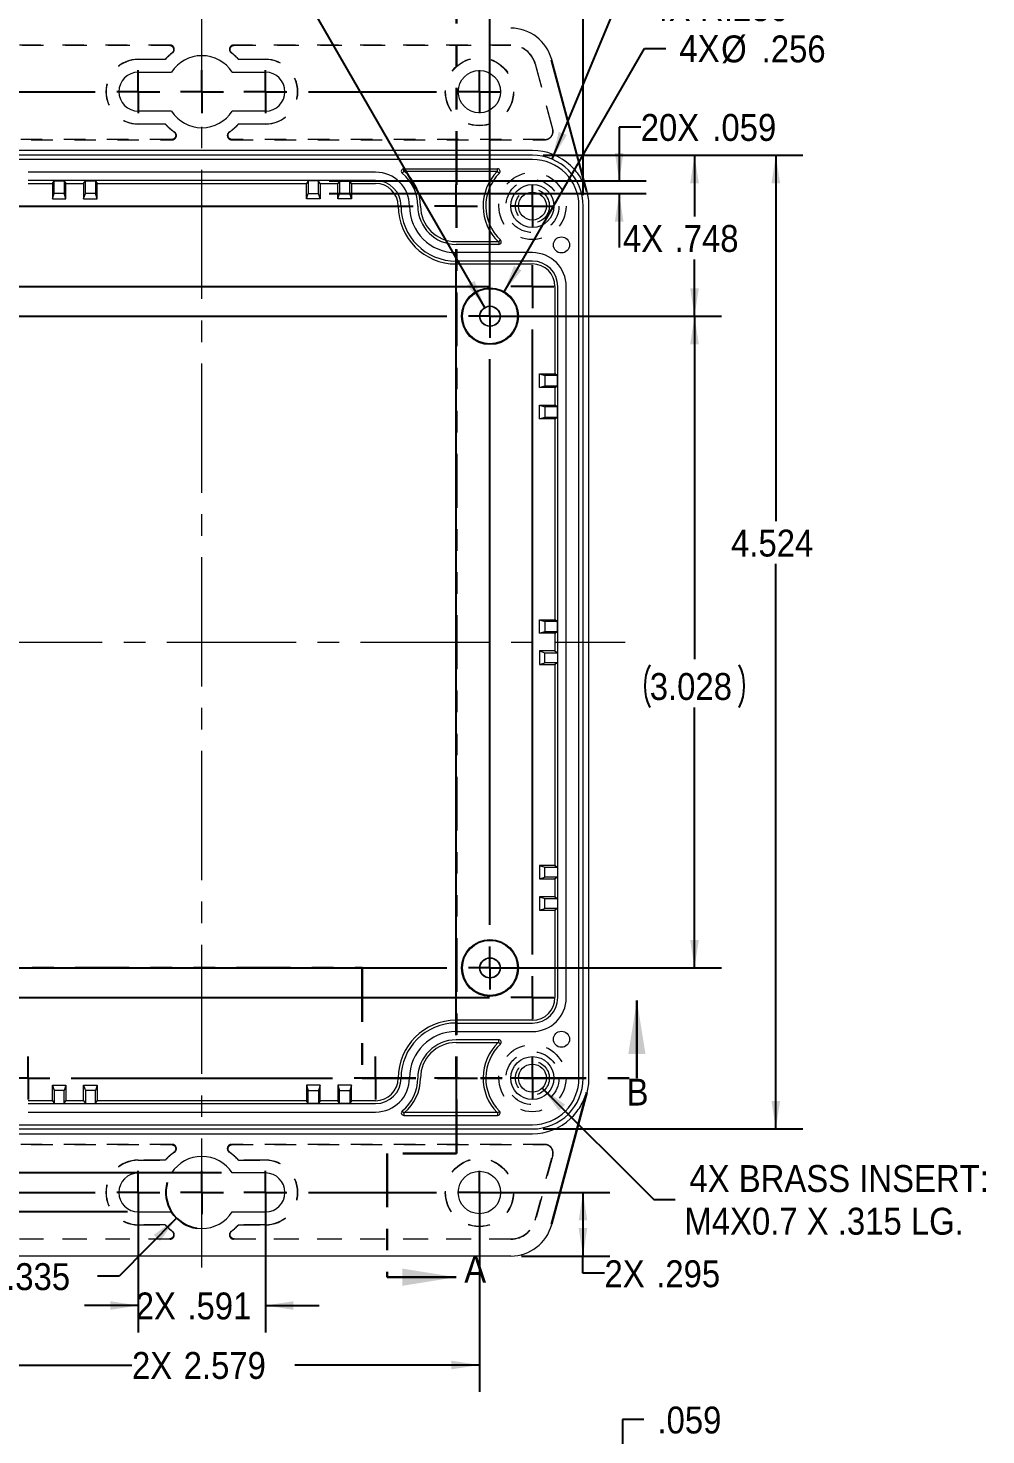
# Model space of a CAD drawing. Header units: inches. Extents: x 0.3 to 21.8, y 0.2 to 16.9.
# Drawn here: x 9.2 to 13.65, y 7.05 to 13.58 of the extents above; entities that cross this region are included whole.
import ezdxf

# ---------------------------------------------------------------- set-up
doc = ezdxf.new("R2010")
doc.units = ezdxf.units.IN
doc.header["$MEASUREMENT"] = 0
for name, pattern in [('SLD-Center', [0.75, 0.6, -0.05, 0.05, -0.05]), ('SLD-Dashed', [0.075, 0.05, -0.025]), ('SLD-Phantom', [0.5, 0.25, -0.05, 0.05, -0.05, 0.05, -0.05]), ('SLD-Solid', [0])]:
    doc.linetypes.add(name, pattern=pattern)
doc.layers.add('SLD-0', color=7, linetype='SLD-Solid')
doc.styles.add('SLDTEXTSTYLE1', font='GOTHIC.TTF', dxfattribs={"width": 0.913})
doc.dimstyles.new('SLDDIMSTYLE1', dxfattribs={"dimtxt": 0.125, "dimasz": 0.13, "dimexe": 0, "dimexo": 0.0625, "dimgap": 0.03125, "dimtad": 0, "dimtih": 1, "dimtoh": 1, "dimdec": 3, "dimrnd": 1e-09, "dimzin": 12, "dimdsep": 46, "dimtxsty": 'SLDTEXTSTYLE1', "dimsah": 1, "dimcen": 0.09, "dimadec": 0, "dimazin": 3, "dimtfac": 1, "dimtdec": 3, "dimtofl": 0, "dimtmove": 0, "dimatfit": 3, "dimfxl": 0, "dimfrac": 2, "dimtolj": 1, "dimtzin": 12, "dimarcsym": 0})
doc.dimstyles.new('SLDDIMSTYLE10', dxfattribs={"dimtxt": 0.125, "dimasz": 0.13, "dimexe": 0, "dimexo": 0.0625, "dimgap": 0.03125, "dimtad": 0, "dimtih": 1, "dimtoh": 1, "dimdec": 3, "dimrnd": 1e-09, "dimzin": 12, "dimdsep": 46, "dimtxsty": 'SLDTEXTSTYLE1', "dimsah": 1, "dimcen": 0, "dimadec": 0, "dimazin": 3, "dimtfac": 1, "dimtdec": 3, "dimtofl": 0, "dimtmove": 0, "dimatfit": 3, "dimfxl": 0, "dimfrac": 2, "dimtolj": 1, "dimtzin": 12, "dimarcsym": 0})
doc.dimstyles.new('SLDDIMSTYLE2', dxfattribs={"dimtxt": 0.125, "dimasz": 0.13, "dimexe": 0, "dimexo": 0.0625, "dimgap": 0.03125, "dimtad": 0, "dimtih": 1, "dimtoh": 1, "dimdec": 3, "dimrnd": 1e-09, "dimzin": 12, "dimdsep": 46, "dimtxsty": 'SLDTEXTSTYLE1', "dimsah": 1, "dimcen": 0, "dimadec": 0, "dimazin": 3, "dimtfac": 1, "dimtdec": 3, "dimtofl": 0, "dimtmove": 0, "dimatfit": 3, "dimfxl": 0, "dimfrac": 2, "dimtolj": 1, "dimtzin": 12, "dimarcsym": 0})
doc.dimstyles.new('SLDDIMSTYLE5', dxfattribs={"dimtxt": 0.125, "dimasz": 0.13, "dimexe": 0, "dimexo": 0.0625, "dimgap": 0.03125, "dimtad": 0, "dimtih": 1, "dimtoh": 1, "dimdec": 3, "dimrnd": 1e-09, "dimzin": 12, "dimdsep": 46, "dimtxsty": 'SLDTEXTSTYLE1', "dimsah": 1, "dimcen": 0, "dimadec": 0, "dimazin": 3, "dimtfac": 1, "dimtdec": 3, "dimtofl": 0, "dimtmove": 0, "dimatfit": 3, "dimfxl": 0, "dimfrac": 2, "dimtolj": 1, "dimtzin": 12, "dimarcsym": 0})
doc.dimstyles.new('SLDDIMSTYLE6', dxfattribs={"dimtxt": 0.125, "dimasz": 0.13, "dimexe": 0, "dimexo": 0.0625, "dimgap": 0.03125, "dimtad": 0, "dimtih": 1, "dimtoh": 1, "dimdec": 3, "dimrnd": 1e-09, "dimzin": 12, "dimdsep": 46, "dimtxsty": 'SLDTEXTSTYLE1', "dimsah": 1, "dimcen": 0.09, "dimadec": 0, "dimazin": 3, "dimtfac": 1, "dimtdec": 3, "dimtmove": 0, "dimatfit": 0, "dimfxl": 0, "dimfrac": 2, "dimtolj": 1, "dimtzin": 12, "dimarcsym": 0})
doc.dimstyles.new('SLDDIMSTYLE7', dxfattribs={"dimtxt": 0.125, "dimasz": 0.13, "dimexe": 0, "dimexo": 0.0625, "dimgap": 0.03125, "dimtad": 0, "dimtih": 1, "dimtoh": 1, "dimdec": 0, "dimrnd": 1e-09, "dimzin": 12, "dimdsep": 46, "dimtxsty": 'SLDTEXTSTYLE1', "dimsah": 1, "dimcen": 0, "dimadec": 0, "dimazin": 3, "dimtfac": 1, "dimtdec": 3, "dimtofl": 0, "dimtmove": 0, "dimatfit": 3, "dimfxl": 0, "dimfrac": 2, "dimtolj": 1, "dimtzin": 12, "dimarcsym": 0})

# ---------------------------------------------------------------- blocks, each defined once
blk = doc.blocks.new('*D12')
at = {"layer": 'SLD-0'}
for p, q in [((11.5921, 12.9928), (12.7977, 12.9928)), ((12.6727, 12.9928), (12.6727, 11.292)), ((12.6727, 8.4688), (12.6727, 11.0937)), ((11.5921, 8.4688), (12.7977, 8.4688))]:
    blk.add_line(p, q, dxfattribs=at)
for points in [[(12.6727, 12.9928), (12.6527, 12.8628), (12.6927, 12.8628)], [(12.6727, 8.4688), (12.6927, 8.5988), (12.6527, 8.5988)]]:
    blk.add_solid(points, dxfattribs=at)
at = {"layer": 'SLD-0', "insert": (12.4649, 11.2533), "char_height": 0.125, "attachment_point": 1, "style": 'SLDTEXTSTYLE1'}
blk.add_mtext('4.524', dxfattribs=at)
blk = doc.blocks.new('*D13')
at = {"layer": 'SLD-0'}
for p, q in [((8.2351, 12.8068), (8.2351, 14.3383)), ((11.7781, 12.8068), (11.7781, 14.3383)), ((8.2351, 14.2133), (9.7615, 14.2133)), ((11.7781, 14.2133), (10.3021, 14.2133))]:
    blk.add_line(p, q, dxfattribs=at)
for points in [[(8.2351, 14.2133), (8.3651, 14.1933), (8.3651, 14.2333)], [(11.7781, 14.2133), (11.6481, 14.2333), (11.6481, 14.1933)]]:
    blk.add_solid(points, dxfattribs=at)
at = {"layer": 'SLD-0', "insert": (9.824, 14.2738), "char_height": 0.125, "attachment_point": 1, "style": 'SLDTEXTSTYLE1'}
blk.add_mtext('3.543', dxfattribs=at)
blk = doc.blocks.new('*D14')
at = {"layer": 'SLD-0'}
for p, q in [((11.6331, 12.9746), (11.9283, 13.6805)), ((11.9283, 13.6805), (12.0283, 13.6805))]:
    blk.add_line(p, q, dxfattribs=at)
blk.add_solid([(11.6331, 12.9746), (11.7017, 13.0868), (11.6648, 13.1022)], dxfattribs=at)
at = {"layer": 'SLD-0', "char_height": 0.125, "attachment_point": 1, "style": 'SLDTEXTSTYLE1'}
for s, insert in [('4X R', (12.0908, 13.741)), ('.236', (12.4319, 13.741))]:
    blk.add_mtext(s, dxfattribs=dict(at, insert=insert))
blk = doc.blocks.new('*D17')
at = {"layer": 'SLD-0'}
for p, q in [((11.4089, 12.3556), (12.0624, 13.4889)), ((12.0624, 13.4889), (12.1624, 13.4889))]:
    blk.add_line(p, q, dxfattribs=at)
blk.add_solid([(11.4089, 12.3556), (11.4912, 12.4583), (11.4566, 12.4782)], dxfattribs=at)
at = {"layer": 'SLD-0', "char_height": 0.125, "attachment_point": 1, "style": 'SLDTEXTSTYLE1'}
for s, insert in [('4X', (12.2249, 13.5513)), ('%%c', (12.4188, 13.5494)), ('.256', (12.6072, 13.5494))]:
    blk.add_mtext(s, dxfattribs=dict(at, insert=insert))
blk = doc.blocks.new('*D18')
at = {"layer": 'SLD-0'}
for p, q in [((12.0452, 13.124), (11.9452, 13.124)), ((11.9452, 13.124), (11.9452, 12.8739)), ((10.5979, 12.8739), (12.0702, 12.8739)), ((10.5979, 12.8146), (12.0702, 12.8146)), ((11.9452, 12.8146), (11.9452, 12.5646))]:
    blk.add_line(p, q, dxfattribs=at)
for points in [[(11.9452, 12.8739), (11.9652, 13.0039), (11.9252, 13.0039)], [(11.9452, 12.8146), (11.9252, 12.6846), (11.9652, 12.6846)]]:
    blk.add_solid(points, dxfattribs=at)
at = {"layer": 'SLD-0', "char_height": 0.125, "attachment_point": 1, "style": 'SLDTEXTSTYLE1'}
for s, insert in [('20X ', (12.0452, 13.1844, 0.7155)), ('.059', (12.3777, 13.1844, 0.7155))]:
    blk.add_mtext(s, dxfattribs=dict(at, insert=insert))
blk = doc.blocks.new('*D21')
at = {"layer": 'SLD-0'}
for p, q in [((11.588, 8.6589), (12.1057, 8.1413)), ((12.1057, 8.1413), (12.2057, 8.1413))]:
    blk.add_line(p, q, dxfattribs=at)
blk.add_solid([(11.588, 8.6589), (11.6658, 8.5528), (11.6941, 8.5811)], dxfattribs=at)
at = {"layer": 'SLD-0', "char_height": 0.125, "attachment_point": 1, "style": 'SLDTEXTSTYLE1'}
for s, insert in [('4X BRASS INSERT:', (12.2715, 8.3009, 0.7249)), (' M4X0.7 X .315 LG.', (12.2057, 8.1025, 0.7249))]:
    blk.add_mtext(s, dxfattribs=dict(at, insert=insert))
blk = doc.blocks.new('*D25')
at = {"layer": 'SLD-0'}
for p, q in [((9.889, 8.0545), (9.6223, 7.7846)), ((9.6223, 7.7846), (9.5223, 7.7846))]:
    blk.add_line(p, q, dxfattribs=at)
blk.add_arc((10.0066, 8.1735), 0.1673, 163.87362, 262.10278, dxfattribs=at)
blk.add_solid([(9.889, 8.0545), (9.7834, 7.9761), (9.8118, 7.948)], dxfattribs=at)
at = {"layer": 'SLD-0', "char_height": 0.125, "attachment_point": 1, "style": 'SLDTEXTSTYLE1'}
for s, insert in [('2X ', (8.8573, 7.8451, -0.5546)), ('.335', (9.0974, 7.8451, -0.5546))]:
    blk.add_mtext(s, dxfattribs=dict(at, insert=insert))
blk = doc.blocks.new('*D26')
at = {"layer": 'SLD-0'}
for p, q in [((7.954, 8.2641), (7.954, 8.5141)), ((10.0973, 8.2641), (7.829, 8.2641)), ((9.6613, 8.083), (7.829, 8.083)), ((7.954, 8.083), (7.954, 7.833))]:
    blk.add_line(p, q, dxfattribs=at)
for points in [[(7.954, 8.2641), (7.974, 8.3941), (7.934, 8.3941)], [(7.954, 8.083), (7.934, 7.953), (7.974, 7.953)]]:
    blk.add_solid(points, dxfattribs=at)
at = {"layer": 'SLD-0', "char_height": 0.125, "attachment_point": 1, "style": 'SLDTEXTSTYLE1'}
for s, insert in [('2X ', (7.6215, 8.2407, -0.5546)), ('.181', (7.8616, 8.2407, -0.5546))]:
    blk.add_mtext(s, dxfattribs=dict(at, insert=insert))
blk = doc.blocks.new('*D27')
at = {"layer": 'SLD-0'}
for p, q in [((9.7113, 8.1235), (9.7113, 7.5234)), ((10.3019, 8.1235), (10.3019, 7.5234)), ((9.7113, 7.6484), (9.4613, 7.6484)), ((10.3019, 7.6484), (10.5519, 7.6484))]:
    blk.add_line(p, q, dxfattribs=at)
for points in [[(9.7113, 7.6484), (9.5813, 7.6684), (9.5813, 7.6284)], [(10.3019, 7.6484), (10.4319, 7.6284), (10.4319, 7.6684)]]:
    blk.add_solid(points, dxfattribs=at)
at = {"layer": 'SLD-0', "char_height": 0.125, "attachment_point": 1, "style": 'SLDTEXTSTYLE1'}
for s, insert in [('2X ', (9.6993, 7.7089, -0.5546)), ('.591', (9.9394, 7.7089, -0.5546))]:
    blk.add_mtext(s, dxfattribs=dict(at, insert=insert))
blk = doc.blocks.new('*D28')
at = {"layer": 'SLD-0'}
for p, q in [((11.346, 8.1735), (11.9019, 8.1735)), ((11.7769, 8.1735), (11.7769, 7.8783)), ((11.4916, 7.8783), (11.9019, 7.8783)), ((11.7769, 7.7981), (11.7769, 7.8783)), ((11.8769, 7.7981), (11.7769, 7.7981))]:
    blk.add_line(p, q, dxfattribs=at)
for points in [[(11.7769, 8.1735), (11.7569, 8.0435), (11.7969, 8.0435)], [(11.7769, 7.8783), (11.7969, 8.0083), (11.7569, 8.0083)]]:
    blk.add_solid(points, dxfattribs=at)
at = {"layer": 'SLD-0', "char_height": 0.125, "attachment_point": 1, "style": 'SLDTEXTSTYLE1'}
for s, insert in [('2X ', (11.8769, 7.8585, -0.5546)), ('.295', (12.1171, 7.8585, -0.5546))]:
    blk.add_mtext(s, dxfattribs=dict(at, insert=insert))
blk = doc.blocks.new('*D29')
at = {"layer": 'SLD-0'}
for p, q in [((8.7172, 8.1235), (8.7172, 7.247)), ((11.296, 8.1235), (11.296, 7.247)), ((8.7172, 7.372), (9.6819, 7.372)), ((11.296, 7.372), (10.4392, 7.372))]:
    blk.add_line(p, q, dxfattribs=at)
for points in [[(8.7172, 7.372), (8.8472, 7.352), (8.8472, 7.392)], [(11.296, 7.372), (11.166, 7.392), (11.166, 7.352)]]:
    blk.add_solid(points, dxfattribs=at)
at = {"layer": 'SLD-0', "char_height": 0.125, "attachment_point": 1, "style": 'SLDTEXTSTYLE1'}
for s, insert in [('2X ', (9.6819, 7.4324, -0.5546)), ('2.579', (9.922, 7.4324, -0.5546))]:
    blk.add_mtext(s, dxfattribs=dict(at, insert=insert))
blk = doc.blocks.new('*D30')
at = {"layer": 'SLD-0'}
for p, q in [((11.5921, 12.9928), (12.42, 12.9928)), ((12.295, 12.9928), (12.295, 12.7075)), ((12.295, 12.2448), (12.295, 12.5091)), ((11.395, 12.2448), (12.42, 12.2448))]:
    blk.add_line(p, q, dxfattribs=at)
for points in [[(12.295, 12.9928), (12.275, 12.8628), (12.315, 12.8628)], [(12.295, 12.2448), (12.315, 12.3748), (12.275, 12.3748)]]:
    blk.add_solid(points, dxfattribs=at)
at = {"layer": 'SLD-0', "char_height": 0.125, "attachment_point": 1, "style": 'SLDTEXTSTYLE1'}
for s, insert in [('4X ', (11.9625, 12.6687, -0.6905)), ('.748', (12.2026, 12.6687, -0.6905))]:
    blk.add_mtext(s, dxfattribs=dict(at, insert=insert))
blk = doc.blocks.new('*D31')
at = {"layer": 'SLD-0'}
for p, q in [((11.345, 12.2948), (11.345, 13.9525)), ((11.7781, 12.8068), (11.7781, 13.9525)), ((11.345, 13.8275), (11.2497, 13.8275)), ((11.7781, 13.8275), (11.345, 13.8275))]:
    blk.add_line(p, q, dxfattribs=at)
for points in [[(11.345, 13.8275), (11.475, 13.8075), (11.475, 13.8475)], [(11.7781, 13.8275), (11.6481, 13.8475), (11.6481, 13.8075)]]:
    blk.add_solid(points, dxfattribs=at)
at = {"layer": 'SLD-0', "char_height": 0.125, "attachment_point": 1, "style": 'SLDTEXTSTYLE1'}
for s, insert in [('4X ', (10.5847, 13.888, -0.6905)), ('.433', (10.8248, 13.888, -0.6905))]:
    blk.add_mtext(s, dxfattribs=dict(at, insert=insert))
blk = doc.blocks.new('*D32')
at = {"layer": 'SLD-0'}
for p, q in [((10.4628, 13.7744), (10.3628, 13.7744)), ((11.3213, 12.2859), (10.4628, 13.7744))]:
    blk.add_line(p, q, dxfattribs=at)
blk.add_solid([(11.3213, 12.2859), (11.2737, 12.4085), (11.239, 12.3886)], dxfattribs=at)
at = {"layer": 'SLD-0', "char_height": 0.125, "attachment_point": 1, "style": 'SLDTEXTSTYLE1'}
for s, insert in [('4X ', (9.5485, 13.8368)), ('%%c', (9.7886, 13.8349)), ('.095', (9.9771, 13.8349))]:
    blk.add_mtext(s, dxfattribs=dict(at, insert=insert))
blk = doc.blocks.new('*D33')
at = {"layer": 'SLD-0'}
for p, q in [((11.395, 12.2448), (12.42, 12.2448)), ((12.295, 12.2448), (12.295, 10.6512)), ((12.295, 9.2169), (12.295, 10.4274)), ((11.395, 9.2169), (12.42, 9.2169))]:
    blk.add_line(p, q, dxfattribs=at)
for centre, start, end in [((12.2856, 10.5266), 153.43495, 206.56505), ((12.3044, 10.5266), 333.43495, 26.56505)]:
    blk.add_arc(centre, 0.2219, start, end, dxfattribs=at)
for points in [[(12.295, 12.2448), (12.275, 12.1148), (12.315, 12.1148)], [(12.295, 9.2169), (12.315, 9.3469), (12.275, 9.3469)]]:
    blk.add_solid(points, dxfattribs=at)
at = {"layer": 'SLD-0', "insert": (12.0872, 10.587, -0.6905), "char_height": 0.125, "attachment_point": 1, "style": 'SLDTEXTSTYLE1'}
blk.add_mtext('3.028', dxfattribs=at)
blk = doc.blocks.new('*D34')
at = {"layer": 'SLD-0'}
for p, q in [((8.6682, 12.2948), (8.6682, 14.1021)), ((11.345, 12.2948), (11.345, 14.1021)), ((8.6682, 13.9771), (9.8005, 13.9771)), ((11.345, 13.9771), (10.263, 13.9771))]:
    blk.add_line(p, q, dxfattribs=at)
for centre, start, end in [((10.0224, 13.9644), 153.43495, 206.56505), ((10.0412, 13.9644), 333.43495, 26.56505)]:
    blk.add_arc(centre, 0.2219, start, end, dxfattribs=at)
for points in [[(8.6682, 13.9771), (8.7982, 13.9571), (8.7982, 13.9971)], [(11.345, 13.9771), (11.215, 13.9971), (11.215, 13.9571)]]:
    blk.add_solid(points, dxfattribs=at)
at = {"layer": 'SLD-0', "insert": (9.824, 14.0248, -0.6984), "char_height": 0.125, "attachment_point": 1, "style": 'SLDTEXTSTYLE1'}
blk.add_mtext('2.677', dxfattribs=at)
blk = doc.blocks.new('SW_CENTERMARKSYMBOL_0')
at = {"layer": 'SLD-0', "color": 0}
for p, q in [((0, 0), (0, 0.1)), ((0.3545, 0), (0.3545, 0.1)), ((2.7165, 0), (2.7165, 0.1)), ((3.071, 0), (3.071, 0.1)), ((0, 0), (-0.1, 0)), ((0, 0), (0, -0.1)), ((0, 0), (0.1, 0)), ((0.3545, 0), (0.2545, 0)), ((0.3545, 0), (0.3545, -0.1)), ((0.3545, 0), (0.4545, 0)), ((0.5545, 0), (2.5165, 0)), ((2.7165, 0), (2.6165, 0)), ((2.7165, 0), (2.7165, -0.1)), ((2.7165, 0), (2.8165, 0)), ((3.071, 0), (2.971, 0)), ((3.071, 0), (3.071, -0.1)), ((3.071, 0), (3.171, 0)), ((0.3545, -3.852), (0.3545, -0.2)), ((2.7165, -3.852), (2.7165, -0.2)), ((0, -0.374), (0, -0.274)), ((3.071, -0.374), (3.071, -0.274)), ((0, -0.374), (-0.1, -0.374)), ((0, -0.374), (0, -0.474)), ((0, -0.374), (0.1, -0.374)), ((0.2, -0.374), (2.871, -0.374)), ((3.071, -0.374), (2.971, -0.374)), ((3.071, -0.374), (3.071, -0.474)), ((3.071, -0.374), (3.171, -0.374)), ((0.1971, -0.512), (0.1971, -0.412)), ((2.8739, -0.512), (2.8739, -0.412)), ((0.1971, -0.512), (0.0971, -0.512)), ((0.1971, -0.512), (0.1971, -0.612)), ((0.1971, -0.512), (0.2971, -0.512)), ((0.3971, -0.512), (2.6739, -0.512)), ((2.8739, -0.512), (2.7739, -0.512)), ((2.8739, -0.512), (2.8739, -0.612)), ((2.8739, -0.512), (2.9739, -0.512)), ((0, -3.478), (0, -0.574)), ((3.071, -3.478), (3.071, -0.574)), ((0.1971, -3.34), (0.1971, -0.712)), ((2.8739, -3.34), (2.8739, -0.712)), ((0.1971, -3.54), (0.1971, -3.44)), ((2.8739, -3.54), (2.8739, -3.44)), ((0, -3.678), (0, -3.578)), ((0.1971, -3.54), (0.0971, -3.54)), ((0.1971, -3.54), (0.1971, -3.64)), ((0.1971, -3.54), (0.2971, -3.54)), ((0.3971, -3.54), (2.6739, -3.54)), ((2.8739, -3.54), (2.7739, -3.54)), ((2.8739, -3.54), (2.8739, -3.64)), ((2.8739, -3.54), (2.9739, -3.54)), ((3.071, -3.678), (3.071, -3.578)), ((0, -3.678), (-0.1, -3.678)), ((0, -3.678), (0, -3.778)), ((0, -3.678), (0.1, -3.678)), ((0.2, -3.678), (2.871, -3.678)), ((3.071, -3.678), (2.971, -3.678)), ((3.071, -3.678), (3.071, -3.778)), ((3.071, -3.678), (3.171, -3.678)), ((0, -4.052), (0, -3.952)), ((0.3545, -4.052), (0.3545, -3.952)), ((0.7285, -4.052), (0.7285, -3.952)), ((2.3425, -4.052), (2.3425, -3.952)), ((2.7165, -4.052), (2.7165, -3.952)), ((3.071, -4.052), (3.071, -3.952)), ((0, -4.052), (-0.1, -4.052)), ((0, -4.052), (0, -4.152)), ((0, -4.052), (0.1, -4.052)), ((0.3545, -4.052), (0.2545, -4.052)), ((0.3545, -4.052), (0.3545, -4.152)), ((0.3545, -4.052), (0.4545, -4.052)), ((0.7285, -4.052), (0.6285, -4.052)), ((0.7285, -4.052), (0.7285, -4.152)), ((0.7285, -4.052), (0.8285, -4.052)), ((0.9285, -4.052), (2.1425, -4.052)), ((2.3425, -4.052), (2.2425, -4.052)), ((2.3425, -4.052), (2.3425, -4.152)), ((2.3425, -4.052), (2.4425, -4.052)), ((2.7165, -4.052), (2.6165, -4.052)), ((2.7165, -4.052), (2.7165, -4.152)), ((2.7165, -4.052), (2.8165, -4.052)), ((3.071, -4.052), (2.971, -4.052)), ((3.071, -4.052), (3.071, -4.152)), ((3.071, -4.052), (3.171, -4.052))]:
    blk.add_line(p, q, dxfattribs=at)
blk = doc.blocks.new('SW_CENTERMARKSYMBOL_1')
at = {"layer": 'SLD-0', "color": 0}
for p, q in [((0, 0), (0, 0.1)), ((0.9941, 0), (0.9941, 0.1)), ((1.2894, 0), (1.2894, 0.1)), ((1.5846, 0), (1.5846, 0.1)), ((2.5787, 0), (2.5787, 0.1)), ((0, 0), (-0.1, 0)), ((0, 0), (0, -0.1)), ((0, 0), (0.1, 0)), ((0.2, 0), (0.7941, 0)), ((0.9941, 0), (0.8941, 0)), ((0.9941, 0), (0.9941, -0.1)), ((0.9941, 0), (1.0941, 0)), ((1.2894, 0), (1.1894, 0)), ((1.2894, 0), (1.2894, -0.1)), ((1.2894, 0), (1.3894, 0)), ((1.5846, 0), (1.4846, 0)), ((1.5846, 0), (1.5846, -0.1)), ((1.5846, 0), (1.6846, 0)), ((1.7846, 0), (2.3787, 0)), ((2.5787, 0), (2.4787, 0)), ((2.5787, 0), (2.5787, -0.1)), ((2.5787, 0), (2.6787, 0))]:
    blk.add_line(p, q, dxfattribs=at)
blk = doc.blocks.new('SW_CENTERMARKSYMBOL_2')
at = {"layer": 'SLD-0', "color": 0}
for p, q in [((0, 0), (0, 0.1)), ((0.9941, 0), (0.9941, 0.1)), ((1.2894, 0), (1.2894, 0.1)), ((1.5846, 0), (1.5846, 0.1)), ((2.5787, 0), (2.5787, 0.1)), ((0, 0), (-0.1, 0)), ((0, 0), (0, -0.1)), ((0, 0), (0.1, 0)), ((0.2, 0), (0.7941, 0)), ((0.9941, 0), (0.8941, 0)), ((0.9941, 0), (0.9941, -0.1)), ((0.9941, 0), (1.0941, 0)), ((1.2894, 0), (1.1894, 0)), ((1.2894, 0), (1.2894, -0.1)), ((1.2894, 0), (1.3894, 0)), ((1.5846, 0), (1.4846, 0)), ((1.5846, 0), (1.5846, -0.1)), ((1.5846, 0), (1.6846, 0)), ((1.7846, 0), (2.3787, 0)), ((2.5787, 0), (2.4787, 0)), ((2.5787, 0), (2.5787, -0.1)), ((2.5787, 0), (2.6787, 0))]:
    blk.add_line(p, q, dxfattribs=at)
blk = doc.blocks.new('*D58')
at = {"layer": 'SLD-0'}
for p, q in [((12.0604, 7.1184), (11.9604, 7.1184)), ((11.9604, 7.1184), (11.9604, 6.7734)), ((11.7101, 6.7734), (12.0854, 6.7734)), ((11.7101, 6.7143), (12.0854, 6.7143)), ((11.9604, 6.7143), (11.9604, 6.4643))]:
    blk.add_line(p, q, dxfattribs=at)
for points in [[(11.9604, 6.7734), (11.9804, 6.9034), (11.9404, 6.9034)], [(11.9604, 6.7143), (11.9404, 6.5843), (11.9804, 6.5843)]]:
    blk.add_solid(points, dxfattribs=at)
at = {"layer": 'SLD-0', "insert": (12.1229, 7.1789), "char_height": 0.125, "attachment_point": 1, "style": 'SLDTEXTSTYLE1'}
blk.add_mtext('.059', dxfattribs=at)

msp = doc.modelspace()

# ---------------------------------------------------------------- linework, layer by layer
at = {"color": 7, "linetype": 'SLD-Phantom', "lineweight": 30}
for p, q in [((11.18938, 8.35529), (11.18938, 13.66102)), ((8.66817, 9.21685), (10.75123, 9.21685)), ((10.75123, 9.21685), (10.75123, 8.70482)), ((10.75123, 8.70482), (11.5421, 8.70482)), ((11.5421, 8.70482), (12.02743, 8.70482)), ((11.18938, 8.35529), (10.86784, 8.35529)), ((10.86784, 8.35529), (10.86784, 7.78))]:
    msp.add_line(p, q, dxfattribs=at)
at = {"color": 7, "linetype": 'SLD-Dashed', "lineweight": 0}
for p, q in [((9.85896, 13.50463), (8.57155, 13.50463)), ((8.57155, 13.5036), (9.8559, 13.5036)), ((11.44165, 13.50463), (10.15424, 13.50463)), ((10.1573, 13.5036), (11.44165, 13.5036)), ((9.71132, 13.43873), (9.83624, 13.43873)), ((9.8367, 13.4377), (9.71132, 13.4377)), ((9.83624, 13.43873), (9.8367, 13.4377)), ((10.17696, 13.43873), (10.1765, 13.4377)), ((10.30188, 13.4377), (10.1765, 13.4377)), ((10.17696, 13.43873), (10.30188, 13.43873)), ((11.55474, 13.41683), (11.6359, 13.11393)), ((11.6369, 13.11419), (11.55574, 13.41709)), ((9.71132, 13.13849), (9.8367, 13.13849)), ((9.83624, 13.13746), (9.71132, 13.13746)), ((9.83624, 13.13746), (9.8367, 13.13849)), ((10.17696, 13.13746), (10.1765, 13.13849)), ((10.1765, 13.13849), (10.30188, 13.13849)), ((10.30188, 13.13746), (10.17696, 13.13746)), ((9.86536, 13.06566), (8.41433, 13.06566)), ((8.41433, 13.06463), (9.86869, 13.06463)), ((10.14451, 13.06463), (11.59887, 13.06463)), ((11.59887, 13.06566), (10.14784, 13.06566)), ((8.41433, 8.39701), (9.86869, 8.39701)), ((9.86536, 8.39598), (8.41433, 8.39598)), ((10.14451, 8.39701), (11.59887, 8.39701)), ((11.59887, 8.39598), (10.14784, 8.39598)), ((9.83624, 8.32418), (9.71132, 8.32418)), ((9.71132, 8.32315), (9.8367, 8.32315)), ((9.83624, 8.32418), (9.8367, 8.32315)), ((10.17696, 8.32418), (10.1765, 8.32315)), ((10.1765, 8.32315), (10.30188, 8.32315)), ((10.30188, 8.32418), (10.17696, 8.32418)), ((11.55474, 8.04482), (11.6359, 8.34772)), ((11.6369, 8.34745), (11.55574, 8.04455)), ((9.8367, 8.02394), (9.71132, 8.02394)), ((9.71132, 8.02291), (9.83624, 8.02291)), ((9.83624, 8.02291), (9.8367, 8.02394)), ((10.17696, 8.02291), (10.1765, 8.02394)), ((10.30188, 8.02394), (10.1765, 8.02394)), ((10.17696, 8.02291), (10.30188, 8.02291)), ((8.57155, 7.95804), (9.8559, 7.95804)), ((9.85896, 7.95701), (8.57155, 7.95701)), ((11.44165, 7.95701), (10.15424, 7.95701)), ((10.1573, 7.95804), (11.44165, 7.95804))]:
    msp.add_line(p, q, dxfattribs=at)
at = {"color": 7, "linetype": 'SLD-Solid', "lineweight": 15}
for p, q in [((11.62813, 13.43649), (11.79228, 12.82386)), ((11.79595, 12.82484), (11.63179, 13.43747)), ((9.71132, 13.37865), (9.8659, 13.37865)), ((10.1473, 13.37865), (10.30188, 13.37865)), ((9.8659, 13.19755), (9.71132, 13.19755)), ((10.30188, 13.19755), (10.1473, 13.19755)), ((11.5421, 13.01516), (8.4711, 13.01516)), ((11.5421, 12.99282), (8.4711, 12.99282)), ((11.5421, 12.97314), (8.4711, 12.97314)), ((10.81364, 12.91419), (9.19956, 12.91419)), ((10.9448, 12.91802), (10.93734, 12.90886)), ((10.9448, 12.91802), (10.9448, 12.92983)), ((10.9448, 12.92983), (11.38037, 12.92983)), ((11.37825, 12.91713), (10.94726, 12.91713)), ((11.37825, 12.91713), (11.38037, 12.91802)), ((11.38037, 12.91802), (11.38037, 12.92983)), ((11.38037, 12.91802), (11.38873, 12.90968)), ((10.81364, 12.87482), (9.19956, 12.87482)), ((9.19956, 12.86161), (9.31199, 12.86161)), ((9.31199, 12.86161), (9.31989, 12.87395)), ((9.31199, 12.86161), (9.31199, 12.7899)), ((9.31199, 12.7899), (9.31989, 12.81458)), ((9.31989, 12.87395), (9.36689, 12.87395)), ((9.31989, 12.81458), (9.31989, 12.87395)), ((9.36689, 12.81458), (9.31989, 12.81458)), ((9.36689, 12.87395), (9.37478, 12.86161)), ((9.36689, 12.87395), (9.36689, 12.81458)), ((9.37478, 12.7899), (9.36689, 12.81458)), ((9.37478, 12.86161), (9.45742, 12.86161)), ((9.37478, 12.7899), (9.37478, 12.86161)), ((9.45742, 12.86161), (9.46531, 12.87395)), ((9.45742, 12.86161), (9.45742, 12.7899)), ((9.45742, 12.7899), (9.46531, 12.81458)), ((9.46531, 12.87395), (9.51231, 12.87395)), ((9.46531, 12.81458), (9.46531, 12.87395)), ((9.51231, 12.81458), (9.46531, 12.81458)), ((9.51231, 12.87395), (9.52021, 12.86161)), ((9.51231, 12.87395), (9.51231, 12.81458)), ((9.52021, 12.7899), (9.51231, 12.81458)), ((9.52021, 12.86161), (10.49299, 12.86161)), ((9.52021, 12.7899), (9.52021, 12.86161)), ((10.50089, 12.87395), (10.49299, 12.86161)), ((10.49299, 12.7899), (10.49299, 12.86161)), ((10.49299, 12.7899), (10.50089, 12.81458)), ((10.54789, 12.87395), (10.50089, 12.87395)), ((10.50089, 12.87395), (10.50089, 12.81458)), ((10.50089, 12.81458), (10.54789, 12.81458)), ((10.55578, 12.86161), (10.54789, 12.87395)), ((10.54789, 12.81458), (10.54789, 12.87395)), ((10.55578, 12.7899), (10.54789, 12.81458)), ((10.55578, 12.86161), (10.63842, 12.86161)), ((10.55578, 12.86161), (10.55578, 12.7899)), ((10.64631, 12.87395), (10.63842, 12.86161)), ((10.63842, 12.7899), (10.63842, 12.86161)), ((10.63842, 12.7899), (10.64631, 12.81458)), ((10.69331, 12.87395), (10.64631, 12.87395)), ((10.64631, 12.87395), (10.64631, 12.81458)), ((10.64631, 12.81458), (10.69331, 12.81458)), ((10.70121, 12.86161), (10.69331, 12.87395)), ((10.69331, 12.81458), (10.69331, 12.87395)), ((10.70121, 12.7899), (10.69331, 12.81458)), ((10.70121, 12.86161), (10.81364, 12.86161)), ((10.70121, 12.86161), (10.70121, 12.7899)), ((9.31199, 12.7899), (9.37478, 12.7899)), ((9.45742, 12.7899), (9.52021, 12.7899)), ((10.55578, 12.7899), (10.49299, 12.7899)), ((10.70121, 12.7899), (10.63842, 12.7899)), ((11.75842, 8.70482), (11.75842, 12.75682)), ((11.7781, 8.70482), (11.7781, 12.75682)), ((11.8049, 8.70482), (11.8049, 12.75682)), ((11.18764, 12.59152), (11.38329, 12.59152)), ((11.3855, 12.57882), (11.18764, 12.57882)), ((11.3855, 12.59063), (11.3936, 12.59923)), ((11.3855, 12.59063), (11.3855, 12.57882)), ((11.5421, 12.54019), (11.18764, 12.54019)), ((11.5421, 12.50082), (11.18764, 12.50082)), ((11.18764, 12.48761), (11.5421, 12.48761)), ((11.64689, 12.38282), (11.64689, 11.97666)), ((11.6601, 9.07882), (11.6601, 12.38282)), ((11.69947, 9.07882), (11.69947, 12.38282)), ((11.57518, 11.97666), (11.59986, 11.96877)), ((11.57518, 11.97666), (11.64689, 11.97666)), ((11.57518, 11.91387), (11.57518, 11.97666)), ((11.65923, 11.96877), (11.59986, 11.96877)), ((11.59986, 11.96877), (11.59986, 11.92177)), ((11.65923, 11.96877), (11.64689, 11.97666)), ((11.65923, 11.92177), (11.65923, 11.96877)), ((11.57518, 11.91387), (11.59986, 11.92177)), ((11.64689, 11.91387), (11.57518, 11.91387)), ((11.59986, 11.92177), (11.65923, 11.92177)), ((11.64689, 11.91387), (11.65923, 11.92177)), ((11.64689, 11.91387), (11.64689, 11.83124)), ((11.57518, 11.83124), (11.59986, 11.82334)), ((11.57518, 11.76845), (11.57518, 11.83124)), ((11.57518, 11.83124), (11.64689, 11.83124)), ((11.65923, 11.82334), (11.64689, 11.83124)), ((11.57518, 11.76845), (11.59986, 11.77634)), ((11.64689, 11.76845), (11.57518, 11.76845)), ((11.59986, 11.82334), (11.59986, 11.77634)), ((11.65923, 11.82334), (11.59986, 11.82334)), ((11.59986, 11.77634), (11.65923, 11.77634)), ((11.64689, 11.76845), (11.65923, 11.77634)), ((11.64689, 11.76845), (11.64689, 10.83493)), ((11.65923, 11.77634), (11.65923, 11.82334)), ((11.57518, 10.83493), (11.59986, 10.82703)), ((11.57518, 10.83493), (11.64689, 10.83493)), ((11.57518, 10.77214), (11.57518, 10.83493)), ((11.65923, 10.82703), (11.59986, 10.82703)), ((11.59986, 10.82703), (11.59986, 10.78003)), ((11.65923, 10.82703), (11.64689, 10.83493)), ((11.65923, 10.78003), (11.65923, 10.82703)), ((11.57518, 10.77214), (11.59986, 10.78003)), ((11.64689, 10.77214), (11.57518, 10.77214)), ((11.59986, 10.78003), (11.65923, 10.78003)), ((11.64689, 10.77214), (11.65923, 10.78003)), ((11.64689, 10.77214), (11.64689, 10.68951)), ((11.57518, 10.68951), (11.59986, 10.68161)), ((11.64689, 10.68951), (11.57518, 10.68951)), ((11.57518, 10.68951), (11.57518, 10.62671)), ((11.59986, 10.68161), (11.65923, 10.68161)), ((11.59986, 10.63461), (11.59986, 10.68161)), ((11.64689, 10.68951), (11.65923, 10.68161)), ((11.65923, 10.68161), (11.65923, 10.63461)), ((11.57518, 10.62671), (11.59986, 10.63461)), ((11.57518, 10.62671), (11.64689, 10.62671)), ((11.65923, 10.63461), (11.59986, 10.63461)), ((11.65923, 10.63461), (11.64689, 10.62671)), ((11.64689, 10.62671), (11.64689, 9.6932)), ((11.57518, 9.6932), (11.57518, 9.63041)), ((11.57518, 9.6932), (11.59986, 9.6853)), ((11.64689, 9.6932), (11.57518, 9.6932)), ((11.59986, 9.6383), (11.59986, 9.6853)), ((11.59986, 9.6853), (11.65923, 9.6853)), ((11.64689, 9.6932), (11.65923, 9.6853)), ((11.65923, 9.6853), (11.65923, 9.6383)), ((11.57518, 9.63041), (11.59986, 9.6383)), ((11.57518, 9.63041), (11.64689, 9.63041)), ((11.65923, 9.6383), (11.59986, 9.6383)), ((11.65923, 9.6383), (11.64689, 9.63041)), ((11.64689, 9.63041), (11.64689, 9.54777)), ((11.57518, 9.54777), (11.59986, 9.53988)), ((11.64689, 9.54777), (11.57518, 9.54777)), ((11.57518, 9.54777), (11.57518, 9.48498)), ((11.64689, 9.54777), (11.65923, 9.53988)), ((11.57518, 9.48498), (11.59986, 9.49288)), ((11.57518, 9.48498), (11.64689, 9.48498)), ((11.59986, 9.53988), (11.65923, 9.53988)), ((11.59986, 9.49288), (11.59986, 9.53988)), ((11.65923, 9.49288), (11.59986, 9.49288)), ((11.65923, 9.49288), (11.64689, 9.48498)), ((11.64689, 9.48498), (11.64689, 9.07882)), ((11.65923, 9.53988), (11.65923, 9.49288)), ((11.5421, 8.97403), (11.18764, 8.97403)), ((11.18764, 8.96082), (11.5421, 8.96082)), ((11.18764, 8.92145), (11.5421, 8.92145)), ((11.3855, 8.88282), (11.18764, 8.88282)), ((11.18764, 8.87013), (11.38329, 8.87013)), ((11.3855, 8.87101), (11.3855, 8.88282)), ((11.3855, 8.87101), (11.3936, 8.86241)), ((9.31199, 8.67174), (9.31989, 8.64706)), ((9.31199, 8.67174), (9.37478, 8.67174)), ((9.31199, 8.60003), (9.31199, 8.67174)), ((9.36689, 8.64706), (9.31989, 8.64706)), ((9.31989, 8.64706), (9.31989, 8.58769)), ((9.37478, 8.67174), (9.36689, 8.64706)), ((9.36689, 8.58769), (9.36689, 8.64706)), ((9.37478, 8.67174), (9.37478, 8.60003)), ((9.45742, 8.67174), (9.46531, 8.64706)), ((9.45742, 8.67174), (9.52021, 8.67174)), ((9.45742, 8.60003), (9.45742, 8.67174)), ((9.46531, 8.64706), (9.46531, 8.58769)), ((9.51231, 8.64706), (9.46531, 8.64706)), ((9.52021, 8.67174), (9.51231, 8.64706)), ((9.51231, 8.58769), (9.51231, 8.64706)), ((9.52021, 8.67174), (9.52021, 8.60003)), ((10.49299, 8.67174), (10.50089, 8.64706)), ((10.55578, 8.67174), (10.49299, 8.67174)), ((10.49299, 8.67174), (10.49299, 8.60003)), ((10.50089, 8.64706), (10.54789, 8.64706)), ((10.50089, 8.58769), (10.50089, 8.64706)), ((10.55578, 8.67174), (10.54789, 8.64706)), ((10.54789, 8.64706), (10.54789, 8.58769)), ((10.55578, 8.60003), (10.55578, 8.67174)), ((10.63842, 8.67174), (10.64631, 8.64706)), ((10.70121, 8.67174), (10.63842, 8.67174)), ((10.63842, 8.67174), (10.63842, 8.60003)), ((10.64631, 8.64706), (10.69331, 8.64706)), ((10.64631, 8.58769), (10.64631, 8.64706)), ((10.70121, 8.67174), (10.69331, 8.64706)), ((10.69331, 8.64706), (10.69331, 8.58769)), ((10.70121, 8.60003), (10.70121, 8.67174)), ((11.79228, 8.63779), (11.62813, 8.02515)), ((11.79595, 8.6368), (11.63179, 8.02417)), ((9.31199, 8.60003), (9.19956, 8.60003)), ((9.19956, 8.58682), (10.81364, 8.58682)), ((9.31199, 8.60003), (9.31989, 8.58769)), ((9.31989, 8.58769), (9.36689, 8.58769)), ((9.36689, 8.58769), (9.37478, 8.60003)), ((9.45742, 8.60003), (9.37478, 8.60003)), ((9.45742, 8.60003), (9.46531, 8.58769)), ((9.46531, 8.58769), (9.51231, 8.58769)), ((9.51231, 8.58769), (9.52021, 8.60003)), ((10.49299, 8.60003), (9.52021, 8.60003)), ((10.50089, 8.58769), (10.49299, 8.60003)), ((10.54789, 8.58769), (10.50089, 8.58769)), ((10.55578, 8.60003), (10.54789, 8.58769)), ((10.63842, 8.60003), (10.55578, 8.60003)), ((10.64631, 8.58769), (10.63842, 8.60003)), ((10.69331, 8.58769), (10.64631, 8.58769)), ((10.70121, 8.60003), (10.69331, 8.58769)), ((10.81364, 8.60003), (10.70121, 8.60003)), ((9.19956, 8.54745), (10.81364, 8.54745)), ((10.9448, 8.54363), (10.93734, 8.55279)), ((10.9448, 8.54363), (10.9448, 8.53181)), ((10.9448, 8.53181), (11.38037, 8.53181)), ((11.37825, 8.54451), (10.94726, 8.54451)), ((11.37825, 8.54451), (11.38037, 8.54363)), ((11.38037, 8.54363), (11.38873, 8.55196)), ((11.38037, 8.54363), (11.38037, 8.53181)), ((8.4711, 8.48851), (11.5421, 8.48851)), ((8.4711, 8.46882), (11.5421, 8.46882)), ((8.4711, 8.44649), (11.5421, 8.44649)), ((9.8659, 8.2641), (9.71132, 8.2641)), ((10.30188, 8.2641), (10.1473, 8.2641)), ((9.71132, 8.083), (9.8659, 8.083)), ((10.1473, 8.083), (10.30188, 8.083)), ((11.44165, 7.87827), (8.57155, 7.87827))]:
    msp.add_line(p, q, dxfattribs=at)
at = {"color": 7, "linetype": 'SLD-Solid', "lineweight": 30}
for p, q in [((12.02743, 8.70482), (12.02743, 9.06629)), ((10.86784, 7.78), (11.18789, 7.78))]:
    msp.add_line(p, q, dxfattribs=at)
at = {"color": 7, "linetype": 'SLD-Dashed', "lineweight": 0}
for centre, radius in [((11.29597, 13.2881), 0.15851), ((11.29597, 13.2881), 0.15748), ((11.5421, 12.75682), 0.156), ((11.5421, 12.75682), 0.12301), ((11.5421, 12.75682), 0.07874), ((11.5421, 8.70482), 0.156), ((11.5421, 8.70482), 0.12301), ((11.5421, 8.70482), 0.07874), ((11.29597, 8.17355), 0.15851), ((11.29597, 8.17355), 0.15748)]:
    msp.add_circle(centre, radius, dxfattribs=at)
at = {"color": 7, "linetype": 'SLD-Solid', "lineweight": 15}
for centre, radius in [((11.29597, 13.2881), 0.09843), ((11.5421, 12.75682), 0.1), ((11.5421, 12.75682), 0.06496), ((11.67692, 12.57611), 0.0375), ((11.34503, 12.24479), 0.13208), ((11.34503, 12.24479), 0.12795), ((11.34503, 12.24479), 0.0475), ((11.34503, 12.24479), 0.04613), ((11.34503, 9.21685), 0.13208), ((11.34503, 9.21685), 0.12795), ((11.34503, 9.21685), 0.0475), ((11.34503, 9.21685), 0.04613), ((11.67692, 8.88554), 0.0375), ((11.5421, 8.70482), 0.1), ((11.5421, 8.70482), 0.06496), ((11.29597, 8.17355), 0.09843)]:
    msp.add_circle(centre, radius, dxfattribs=at)
for centre, radius, start, end in [((11.44165, 13.38652), 0.19685, 15, 90), ((10.0066, 13.2881), 0.16732, 32.763762, 147.236238), ((9.71132, 13.2881), 0.09055, 90, 270), ((10.30188, 13.2881), 0.09055, 270, 90), ((10.0066, 13.2881), 0.16732, 212.763762, 327.236238), ((11.5421, 12.75682), 0.25833, 46.762526, 90), ((11.5421, 12.75682), 0.236, 0, 90), ((11.5421, 12.75682), 0.21631, 0, 90), ((10.81364, 12.75682), 0.15737, 0, 90), ((10.9448, 12.91802), 0.01181, 90, 230.867596), ((10.81364, 12.75682), 0.196, 0, 50.867596), ((10.81364, 12.75682), 0.2087, 0, 50.18902), ((11.5421, 12.75682), 0.22923, 135.625443, 226.147332), ((11.5421, 12.75682), 0.21654, 135.09519, 226.7017), ((11.38037, 12.91802), 0.01181, 315.09519, 90), ((10.81364, 12.75682), 0.118, 0, 90), ((10.81364, 12.75682), 0.10479, 0, 90), ((11.5421, 12.75682), 0.2628, 0, 15), ((11.18764, 12.75682), 0.26921, 180, 270), ((11.18764, 12.75682), 0.256, 180, 270), ((11.18764, 12.75682), 0.21663, 180, 270), ((11.18764, 12.75682), 0.178, 180, 270), ((11.18764, 12.75682), 0.1653, 180, 270), ((11.3855, 12.59063), 0.01181, 270, 46.7017), ((11.5421, 12.38282), 0.15737, 0, 90), ((11.5421, 12.38282), 0.118, 0, 90), ((11.5421, 12.38282), 0.10479, 0, 90), ((11.5421, 9.07882), 0.118, 270, 0), ((11.5421, 9.07882), 0.15737, 270, 0), ((11.5421, 9.07882), 0.10479, 270, 0), ((11.18764, 8.70482), 0.26921, 90, 180), ((11.18764, 8.70482), 0.256, 90, 180), ((11.18764, 8.70482), 0.21663, 90, 180), ((11.18764, 8.70482), 0.178, 90, 180), ((11.18764, 8.70482), 0.1653, 90, 180), ((11.5421, 8.70482), 0.22923, 133.852668, 224.374557), ((11.5421, 8.70482), 0.21654, 133.2983, 224.90481), ((11.3855, 8.87101), 0.01181, 313.2983, 90), ((10.81364, 8.70482), 0.118, 270, 360), ((10.81364, 8.70482), 0.15737, 270, 0), ((10.81364, 8.70482), 0.10479, 270, 360), ((10.81364, 8.70482), 0.196, 309.132404, 0), ((10.81364, 8.70482), 0.2087, 309.81098, 0), ((11.5421, 8.70482), 0.21631, 270, 0), ((11.5421, 8.70482), 0.236, 270, 0), ((11.5421, 8.70482), 0.2628, 345, 0), ((10.9448, 8.54363), 0.01181, 129.132404, 270), ((11.38037, 8.54363), 0.01181, 270, 44.90481), ((11.5421, 8.70482), 0.25833, 270, 313.237474), ((10.0066, 8.17355), 0.16732, 32.763762, 147.236238), ((9.71132, 8.17355), 0.09055, 90, 270), ((10.30188, 8.17355), 0.09055, 270, 90), ((10.0066, 8.17355), 0.16732, 212.763762, 327.236238), ((11.44165, 8.07512), 0.19685, 270, 345)]:
    msp.add_arc(centre, radius, start, end, dxfattribs=at)
at = {"color": 7, "linetype": 'SLD-Dashed', "lineweight": 0}
for centre, radius, start, end in [((10.0066, 13.2881), 0.22741, 127.580536, 138.516321), ((10.0066, 13.2881), 0.22638, 126.869375, 138.633775), ((10.0066, 13.2881), 0.22638, 41.366225, 53.130625), ((10.0066, 13.2881), 0.22741, 41.483679, 52.419464), ((11.44165, 13.38652), 0.11811, 15, 90), ((11.44165, 13.38652), 0.11708, 15, 90), ((9.71132, 13.2881), 0.15064, 90, 270), ((9.71132, 13.2881), 0.14961, 90, 270), ((10.30188, 13.2881), 0.15064, 270, 90), ((10.30188, 13.2881), 0.14961, 270, 90), ((10.0066, 13.2881), 0.22741, 221.483679, 235.138837), ((10.0066, 13.2881), 0.22638, 221.366225, 235.910757), ((10.0066, 13.2881), 0.22638, 304.089243, 318.633775), ((10.0066, 13.2881), 0.22741, 304.861163, 318.516321), ((11.59887, 13.104), 0.03937, 270, 15), ((11.59887, 13.104), 0.03834, 270, 15), ((11.59887, 8.35764), 0.03937, 345, 90), ((11.59887, 8.35764), 0.03834, 345, 90), ((9.71132, 8.17355), 0.15064, 90, 270), ((9.71132, 8.17355), 0.14961, 90, 270), ((10.0066, 8.17355), 0.22741, 124.861163, 138.516321), ((10.0066, 8.17355), 0.22638, 124.089243, 138.633775), ((10.0066, 8.17355), 0.22638, 41.366225, 55.910757), ((10.0066, 8.17355), 0.22741, 41.483679, 55.138837), ((10.30188, 8.17355), 0.15064, 270, 90), ((10.30188, 8.17355), 0.14961, 270, 90), ((11.44165, 8.07512), 0.11708, 270, 345), ((11.44165, 8.07512), 0.11811, 270, 345), ((10.0066, 8.17355), 0.22741, 221.483679, 232.419464), ((10.0066, 8.17355), 0.22638, 221.366225, 233.130625), ((10.0066, 8.17355), 0.22638, 306.869375, 318.633775), ((10.0066, 8.17355), 0.22741, 307.580536, 318.516321)]:
    msp.add_arc(centre, radius, start, end, dxfattribs=at)
for points in [[(9.8559, 13.5036), (9.86002, 13.5036), (9.86403, 13.5023), (9.87068, 13.49755), (9.87323, 13.49412), (9.87585, 13.48643), (9.87592, 13.48212), (9.87358, 13.47435), (9.87117, 13.47083), (9.86791, 13.46832)], [(9.87078, 13.4692), (9.87408, 13.47168), (9.87653, 13.47515), (9.87898, 13.48299), (9.87894, 13.48728), (9.87636, 13.49504), (9.8738, 13.49852), (9.86718, 13.50329), (9.8631, 13.50463), (9.85896, 13.50463)], [(10.15424, 13.50463), (10.1501, 13.50463), (10.14607, 13.50332), (10.1394, 13.49853), (10.13686, 13.49507), (10.13427, 13.48731), (10.13423, 13.48299), (10.13665, 13.4752), (10.13912, 13.47168), (10.14243, 13.4692)], [(10.14529, 13.46832), (10.14203, 13.47083), (10.13964, 13.47431), (10.13727, 13.48212), (10.13735, 13.4864), (10.13996, 13.49409), (10.14252, 13.49755), (10.14912, 13.50228), (10.15318, 13.5036), (10.1573, 13.5036)], [(9.87662, 13.1015), (9.88006, 13.0991), (9.88264, 13.09566), (9.88534, 13.08778), (9.88539, 13.08343), (9.88291, 13.07551), (9.88037, 13.07194), (9.8737, 13.06704), (9.86956, 13.06566), (9.86536, 13.06566)], [(9.86869, 13.06463), (9.8729, 13.06463), (9.87701, 13.06599), (9.88375, 13.07097), (9.88628, 13.07454), (9.88873, 13.08252), (9.88864, 13.08692), (9.88588, 13.09477), (9.88321, 13.09826), (9.87972, 13.10062)], [(10.13348, 13.10062), (10.12999, 13.09826), (10.12735, 13.09483), (10.12455, 13.08693), (10.12447, 13.08256), (10.1269, 13.07457), (10.12945, 13.07098), (10.13614, 13.06602), (10.1403, 13.06463), (10.14451, 13.06463)], [(10.14784, 13.06566), (10.14364, 13.06566), (10.13956, 13.06701), (10.13283, 13.07194), (10.1303, 13.07548), (10.12781, 13.08339), (10.12786, 13.08777), (10.13053, 13.09561), (10.13314, 13.0991), (10.13658, 13.1015)], [(9.86536, 8.39598), (9.86956, 8.39598), (9.87365, 8.39463), (9.88037, 8.38971), (9.8829, 8.38617), (9.88539, 8.37825), (9.88534, 8.37387), (9.88267, 8.36604), (9.88006, 8.36254), (9.87662, 8.36014)], [(9.87972, 8.36102), (9.88321, 8.36339), (9.88585, 8.36682), (9.88865, 8.37472), (9.88874, 8.37909), (9.8863, 8.38707), (9.88375, 8.39066), (9.87706, 8.39562), (9.8729, 8.39701), (9.86869, 8.39701)], [(10.14451, 8.39701), (10.1403, 8.39701), (10.13619, 8.39565), (10.12945, 8.39067), (10.12692, 8.3871), (10.12447, 8.37913), (10.12456, 8.37473), (10.12732, 8.36687), (10.12999, 8.36339), (10.13348, 8.36102)], [(10.13658, 8.36014), (10.13314, 8.36254), (10.13056, 8.36598), (10.12786, 8.37387), (10.12781, 8.37822), (10.13029, 8.38614), (10.13283, 8.3897), (10.1395, 8.3946), (10.14364, 8.39598), (10.14784, 8.39598)], [(9.86791, 7.99333), (9.87117, 7.99082), (9.87356, 7.98734), (9.87593, 7.97952), (9.87585, 7.97525), (9.87324, 7.96755), (9.87068, 7.96409), (9.86408, 7.95937), (9.86002, 7.95804), (9.8559, 7.95804)], [(9.85896, 7.95701), (9.8631, 7.95701), (9.86713, 7.95832), (9.8738, 7.96312), (9.87634, 7.96658), (9.87893, 7.97433), (9.87897, 7.97865), (9.87655, 7.98644), (9.87408, 7.98996), (9.87078, 7.99244)], [(10.14243, 7.99244), (10.13912, 7.98996), (10.13668, 7.98649), (10.13422, 7.97866), (10.13426, 7.97436), (10.13684, 7.96661), (10.1394, 7.96312), (10.14602, 7.95835), (10.1501, 7.95701), (10.15424, 7.95701)], [(10.1573, 7.95804), (10.15318, 7.95804), (10.14917, 7.95934), (10.14252, 7.96409), (10.13997, 7.96752), (10.13735, 7.97522), (10.13728, 7.97952), (10.13962, 7.98729), (10.14203, 7.99082), (10.14529, 7.99333)]]:
    msp.add_open_spline(points, degree=3, knots=[0, 0, 0, 0, 0.25, 0.25, 0.5, 0.5, 0.75, 0.75, 1, 1, 1, 1], dxfattribs=at)
at = {"color": 7, "linetype": 'SLD-Solid', "lineweight": 15}
for points in [[(11.71907, 12.94502), (11.72825, 12.93639), (11.73659, 12.92733), (11.75187, 12.90828), (11.7588, 12.89826), (11.77095, 12.8779), (11.77623, 12.86749), (11.78307, 12.85145), (11.78516, 12.84603), (11.789, 12.83505), (11.79075, 12.82943), (11.79228, 12.82386)], [(11.71907, 8.51662), (11.72825, 8.52525), (11.73659, 8.53431), (11.75187, 8.55336), (11.7588, 8.56339), (11.77095, 8.58374), (11.77623, 8.59416), (11.78307, 8.6102), (11.78516, 8.61561), (11.789, 8.6266), (11.79075, 8.63221), (11.79228, 8.63779)]]:
    msp.add_open_spline(points, degree=3, knots=[0, 0, 0, 0, 0.25, 0.25, 0.5, 0.5, 0.75, 0.75, 0.875, 0.875, 1, 1, 1, 1], dxfattribs=at)
for points in [[(10.94726, 12.91713), (10.94645, 12.91743), (10.94563, 12.91772), (10.9448, 12.91802)], [(11.38329, 12.59152), (11.38402, 12.59122), (11.38476, 12.59093), (11.3855, 12.59063)], [(11.38329, 8.87013), (11.38402, 8.87042), (11.38476, 8.87072), (11.3855, 8.87101)], [(10.94726, 8.54451), (10.94645, 8.54422), (10.94563, 8.54392), (10.9448, 8.54363)]]:
    msp.add_open_spline(points, degree=3, dxfattribs=at)
at = {"color": 7, "linetype": 'SLD-Solid', "lineweight": 30}
for points in [[(12.02743, 9.06629), (11.98743, 8.81629), (12.06743, 8.81629)], [(11.18789, 7.78), (10.93789, 7.82), (10.93789, 7.74)]]:
    msp.add_solid(points, dxfattribs=at)
at = {"layer": 'SLD-0', "linetype": 'SLD-Center', "lineweight": 0}
for p, q in [((10.0066, 7.82492), (10.0066, 13.68021)), ((8.04406, 10.73082), (11.97246, 10.73082))]:
    msp.add_line(p, q, dxfattribs=at)

# ---------------------------------------------------------------- block references
at = {"layer": 'SLD-0'}
for name, p in [('SW_CENTERMARKSYMBOL_2', (8.71723, 13.2881)), ('SW_CENTERMARKSYMBOL_0', (8.4711, 12.75682)), ('SW_CENTERMARKSYMBOL_1', (8.71723, 8.17355))]:
    msp.add_blockref(name, p, dxfattribs=at)

# ---------------------------------------------------------------- texts
at = {"color": 7, "linetype": 'Continuous', "char_height": 0.125, "attachment_point": 1, "style": 'SLDTEXTSTYLE1'}
for s, insert in [('B', (11.97964, 8.70263)), ('A', (11.22548, 7.87917))]:
    msp.add_mtext(s, dxfattribs=dict(at, insert=insert))

# ---------------------------------------------------------------- dimensions: what is measured, and where the dimension line sits
at = {"layer": 'SLD-0'}
dim = msp.add_linear_dim(base=(8.2351, 14.21329), p1=(11.7781, 12.75682), p2=(8.2351, 12.75682), dimstyle='SLDDIMSTYLE1', dxfattribs=at)
dim.commit()
dim.dimension.update_dxf_attribs({"geometry": '*D13', "text_midpoint": (10.03178, 14.21329), "dimtype": 160})
for base, p1, p2, text, dimstyle, picture, middle in [((11.34503, 13.97707), (8.66817, 12.24479), (11.34503, 12.24479), '(<>)', 'SLDDIMSTYLE1', '*D34', (10.03178, 13.97707)), ((11.7781, 13.82753), (11.34503, 12.24479), (11.7781, 12.75682), '4X <>', 'SLDDIMSTYLE1', '*D31', (10.91719, 13.82753)), ((11.29597, 7.37198), (8.71723, 8.17355), (11.29597, 8.17355), '2X <>', 'SLDDIMSTYLE1', '*D29', (10.06055, 7.37198)), ((10.30188, 7.64841), (9.71132, 8.17355), (10.30188, 8.17355), '2X <>', 'SLDDIMSTYLE6', '*D27', (10.03178, 7.64841))]:
    dim = msp.add_linear_dim(base=base, p1=p1, p2=p2, text=text, dimstyle=dimstyle, dxfattribs=at)
    dim.commit()
    dim.dimension.update_dxf_attribs({"geometry": picture, "text_midpoint": middle, "dimtype": 160})
for p1, p2, text, picture, middle in [((11.36876, 12.20364), (11.3213, 12.28594), '4X <>', '*D32', (9.92442, 13.77438)), ((11.28111, 12.13395), (11.40895, 12.35564), '4X<>', '*D17', (12.57767, 13.4889))]:
    dim = msp.add_diameter_dim_2p(p1=p1, p2=p2, text=text, dimstyle='SLDDIMSTYLE5', dxfattribs=at)
    dim.commit()
    dim.dimension.update_dxf_attribs({"geometry": picture, "text_midpoint": middle, "dimtype": 163})
dim = msp.add_radius_dim(center=(11.5421, 12.75682), mpoint=(11.63314, 12.97456), text='4X <>', dimstyle='SLDDIMSTYLE2', dxfattribs=at)
dim.commit()
dim.dimension.update_dxf_attribs({"geometry": '*D14', "text_midpoint": (12.42297, 13.68051), "dimtype": 164})
for base, p1, p2, text, dimstyle, picture, middle in [((11.94525, 12.81458), (10.54789, 12.87395), (10.54789, 12.81458), '20X <>', 'SLDDIMSTYLE6', '*D18', (11.94525, 13.12398)), ((12.29498, 12.24479), (11.5421, 12.99282), (11.34503, 12.24479), '4X <>', 'SLDDIMSTYLE1', '*D30', (12.29498, 12.60829)), ((12.29498, 9.21685), (11.34503, 12.24479), (11.34503, 9.21685), '(<>)', 'SLDDIMSTYLE1', '*D33', (12.29498, 10.53929)), ((7.954, 8.083), (10.1473, 8.2641), (9.71132, 8.083), '2X <>', 'SLDDIMSTYLE6', '*D26', (7.954, 8.1803)), ((11.77695, 7.87827), (11.29597, 8.17355), (11.44165, 7.87827), '2X <>', 'SLDDIMSTYLE1', '*D28', (11.77695, 7.79808))]:
    dim = msp.add_linear_dim(base=base, p1=p1, p2=p2, angle=90, text=text, dimstyle=dimstyle, dxfattribs=at)
    dim.commit()
    dim.dimension.update_dxf_attribs({"geometry": picture, "text_midpoint": middle, "dimtype": 160})
for base, p1, p2, dimstyle, picture, middle in [((12.67267, 8.46882), (11.5421, 12.99282), (11.5421, 8.46882), 'SLDDIMSTYLE1', '*D12', (12.67267, 11.19284)), ((11.96041, 6.77338), (11.6601, 6.71432), (11.6601, 6.77338), 'SLDDIMSTYLE6', '*D58', (11.96041, 7.11844))]:
    dim = msp.add_linear_dim(base=base, p1=p1, p2=p2, angle=90, dimstyle=dimstyle, dxfattribs=at)
    dim.commit()
    dim.dimension.update_dxf_attribs({"geometry": picture, "text_midpoint": middle, "dimtype": 160})
for p1, p2, text, dimstyle, picture, middle in [((11.49617, 8.75076), (11.58803, 8.65889), '4X BRASS INSERT:\\PM4X0.7 X .315 LG.\\P', 'SLDDIMSTYLE7', '*D21', (12.93361, 8.14126)), ((10.12421, 8.29256), (9.88899, 8.05453), '2X <>', 'SLDDIMSTYLE10', '*D25', (9.1898, 7.78461))]:
    dim = msp.add_diameter_dim_2p(p1=p1, p2=p2, text=text, dimstyle=dimstyle, override={"dimpost": '<>'}, dxfattribs=at)
    dim.commit()
    dim.dimension.update_dxf_attribs({"geometry": picture, "text_midpoint": middle, "dimtype": 163})

doc.saveas('drawing.dxf')
